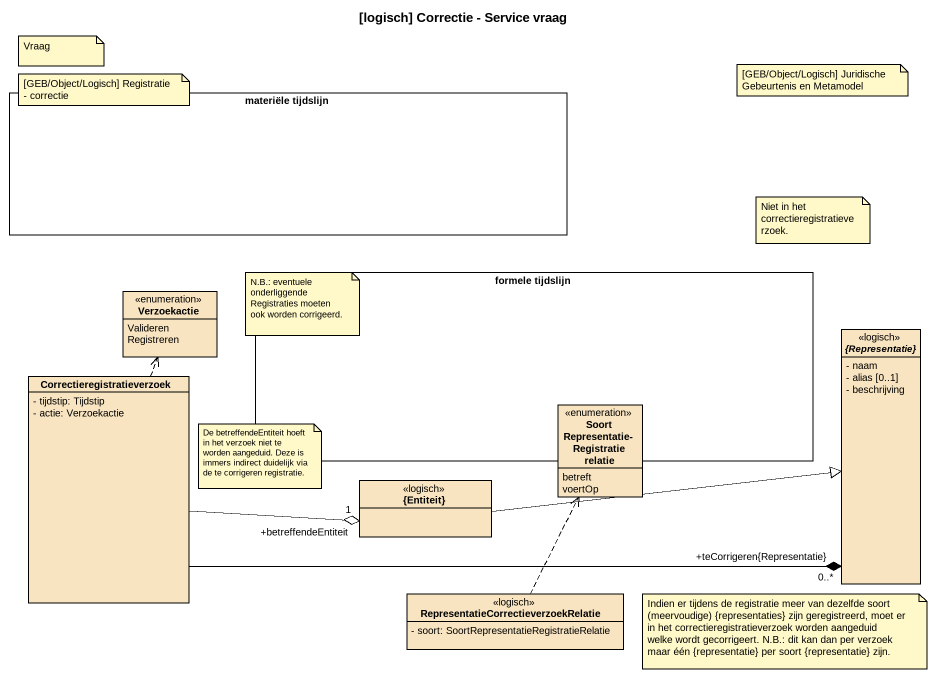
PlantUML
@startuml
title [logisch] Correctie - Service vraag
allowmixing
hide circle
hide empty members
skinparam classAttributeIconSize 0
rectangle "materiële tijdslijn" as materiële_tijdslijn
enum Verzoekactie #F8E4C0 {
  Valideren
  Registreren
}
rectangle "formele tijdslijn" as formele_tijdslijn
abstract class "{Representatie}" as Representatie <<logisch>> #F8E4C0 {
  - naam
  - alias [0..1]
  - beschrijving
}
class Correctieregistratieverzoek #F8E4C0 {
  - tijdstip: Tijdstip
  - actie: Verzoekactie
}
enum "Soort Representatie-Registratie relatie" as Soort_Representatie #F8E4C0 {
  betreft
  voertOp
}
class "{Entiteit}" as Entiteit <<logisch>> #F8E4C0
class "RepresentatieCorrectieverzoekRelatie" as RepresentatieCorrectieverzoe <<logisch>> #F8E4C0 {
  - soort: SoortRepresentatieRegistratieRelatie
}
Correctieregistratieverzoek .up.> Verzoekactie
Correctieregistratieverzoek -right-* "+teCorrigeren{Representatie}\n0..*" Representatie
Correctieregistratieverzoek -right-o "+betreffendeEntiteit\n1" Entiteit
Entiteit -right-|> Representatie
RepresentatieCorrectieverzoe .up.> Soort_Representatie
note as N1
  Vraag
end note
note as N2
  [GEB/Object/Logisch] Registratie - correctie
end note
note as N3
  [GEB/Object/Logisch] Juridische Gebeurtenis en Metamodel
end note
note as N4
  Niet in het correctieregistratieverzoek.
end note
note as N5
  N.B.: eventuele onderliggende Registraties moeten ook worden corrigeerd.
end note
note as N6
  De betreffendeEntiteit hoeft in het verzoek niet te worden aangeduid. Deze is immers indirect duidelijk via de te corrigeren registratie.
end note
note as N7
  Indien er tijdens de registratie meer van dezelfde soort (meervoudige) {representaties} zijn geregistreerd, moet er in het correctieregistratieverzoek worden aangeduid welke wordt gecorrigeert. N.B.: dit kan dan per verzoek maar één {representatie} per soort {representatie} zijn.
end note
@enduml
